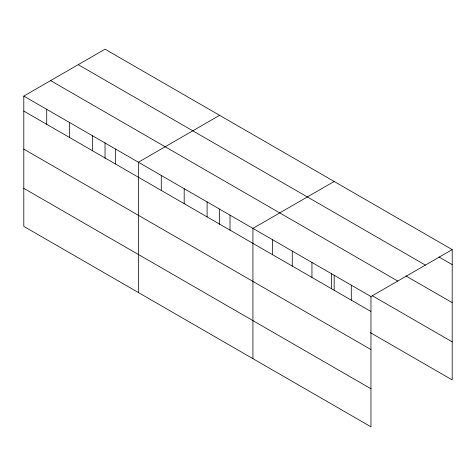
<?xml version="1.0" encoding="UTF-8"?>
<svg xmlns="http://www.w3.org/2000/svg" width="476" height="476" viewBox="0 0 476 476"><rect width="100%" height="100%" fill="white"/><g stroke="black" fill="none" stroke-linecap="round" stroke-linejoin="round"><path stroke-width="0.71" d="M23.8 96.093L370.959 296.524L370.959 426.811L23.8 226.38L23.8 96.093L105.041 49.189L452.2 249.62L452.2 379.907L370.34 332.647M219.603 115.329L138.361 162.233L138.361 292.52M334.164 181.475L252.929 228.379L252.929 358.666M370.959 296.524L452.2 249.62M438.872 256.909L452.2 264.602M78.231 64.665L425.389 265.096M405.873 275.907L452.2 302.653M50.611 80.617L397.769 281.048M372.238 295.691L452.2 341.857M23.8 111.075L370.959 311.506M23.8 149.125L370.959 349.557M23.8 188.329L370.959 388.761M351.288 285.166L351.288 300.148M334.164 275.176L334.164 290.538M331.617 273.807L331.617 288.789M311.947 262.449L311.947 277.437M292.27 251.09L292.27 266.078M272.599 239.737L272.599 254.72M230.015 215.146L230.015 230.134M219.603 209.029L219.603 224.398M207.102 201.919L207.102 216.901M184.188 188.692L184.188 203.674M161.275 175.465L161.275 190.448M115.448 149.006L115.448 163.988M105.041 142.889L105.041 158.258M92.54 135.779L92.54 150.761M69.627 122.546L69.627 137.534M46.713 109.319L46.713 124.301"/></g></svg>
